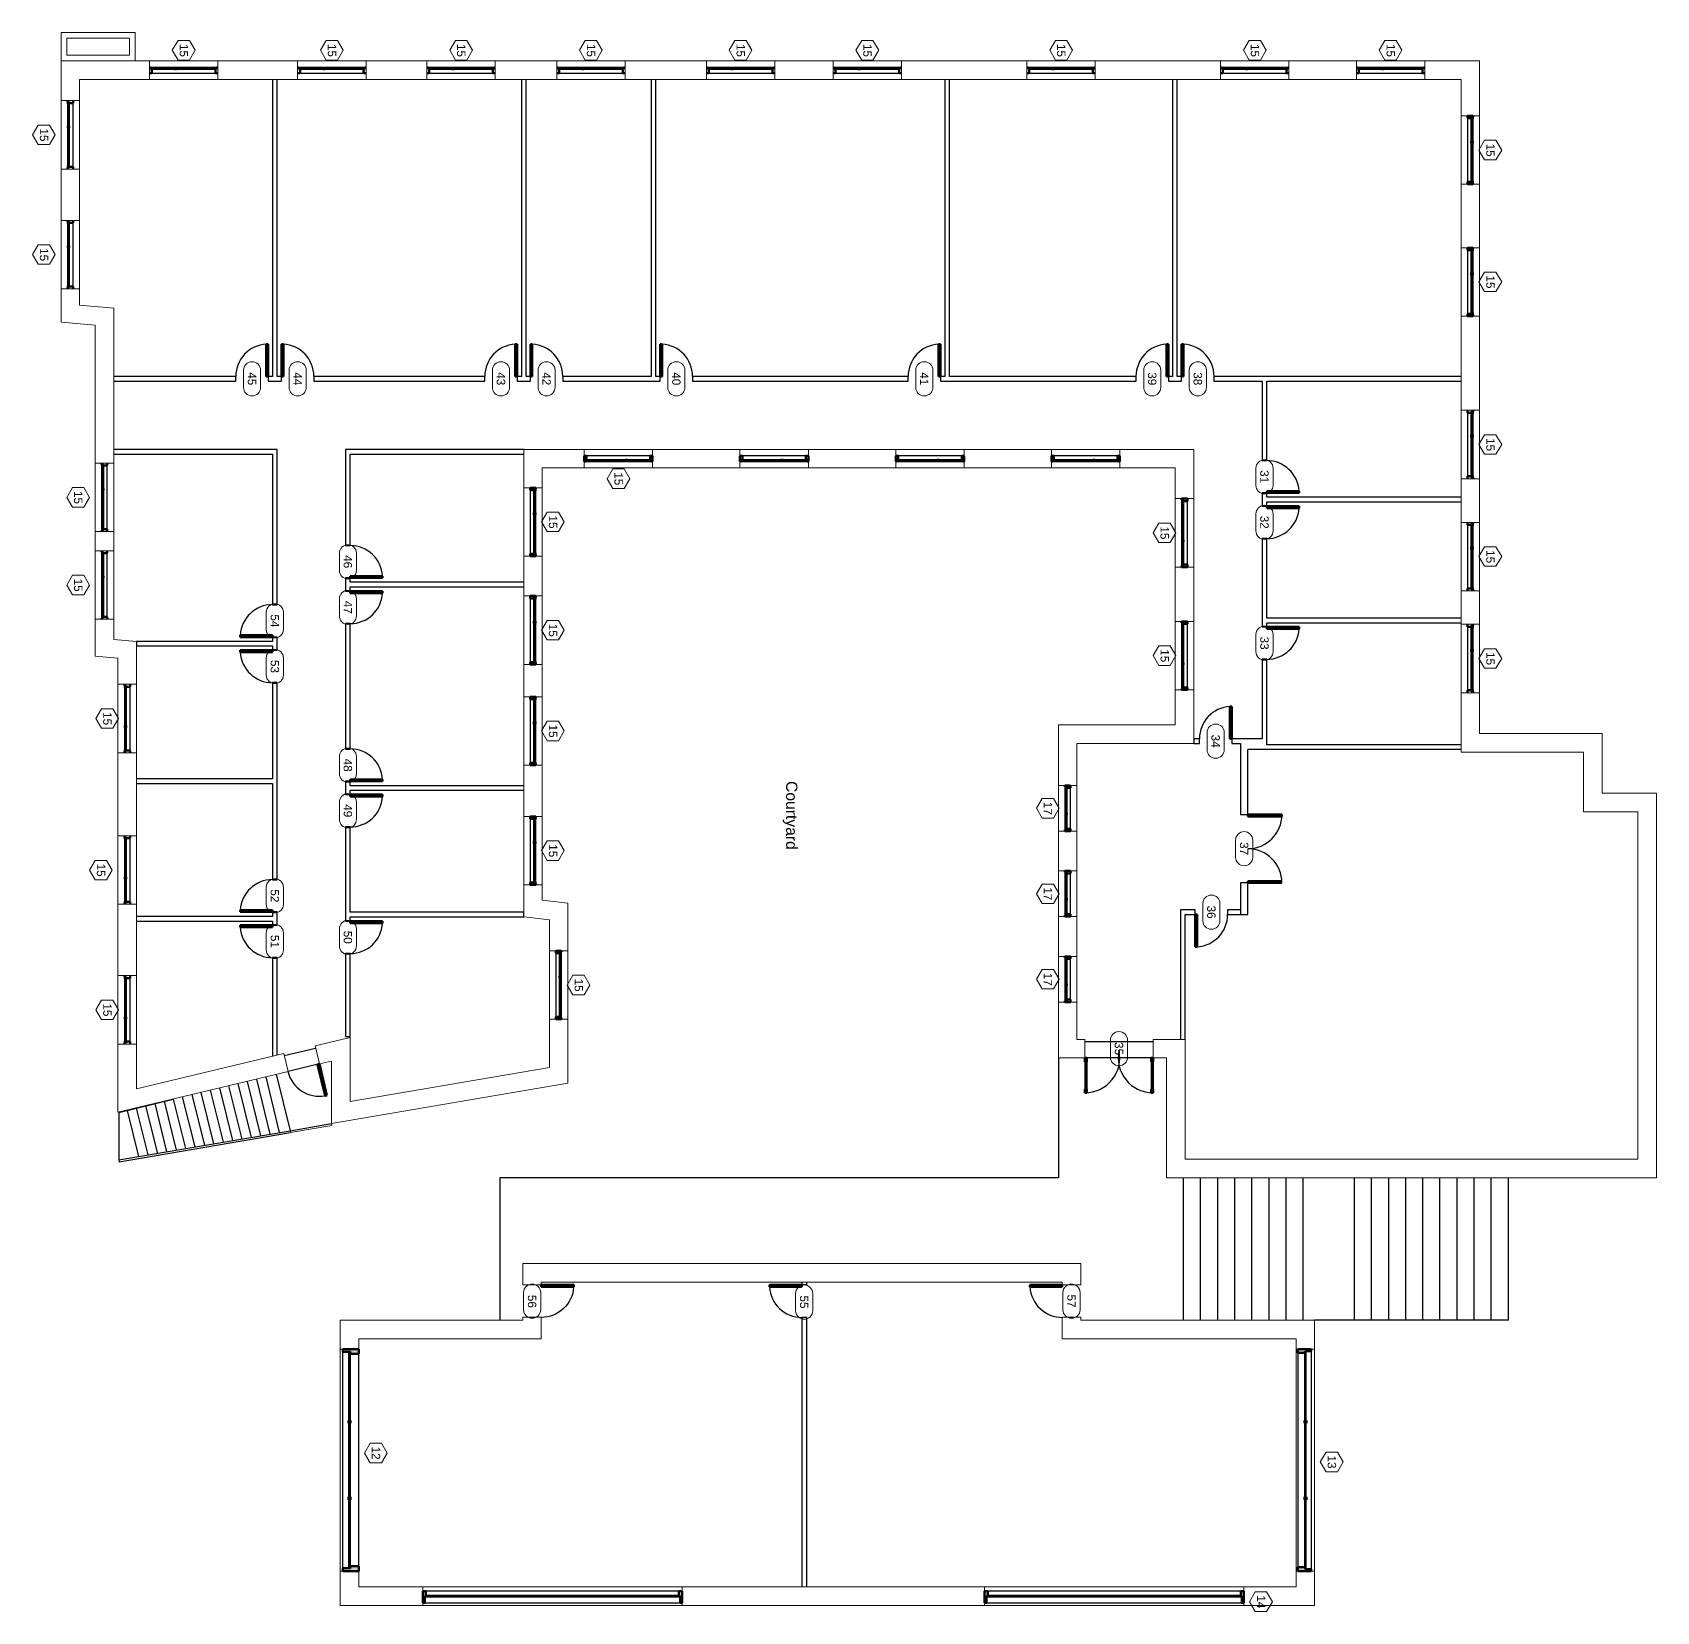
# Model space of a CAD drawing. Header units: inches. Extents: x -2970 to 4733, y -3513 to 2636.
# Drawn here: x -1569 to 141, y -3513 to -1851 of the extents above; entities that cross this region are included whole.
import ezdxf

# ---------------------------------------------------------------- set-up
doc = ezdxf.new("R2010")
doc.units = ezdxf.units.IN
doc.header["$MEASUREMENT"] = 0
for name, color, linetype, lineweight in [('A-AREA-IDEN', 2, 'Continuous', 9), ('A-DOOR', 31, 'Continuous', 30), ('A-DOOR-GLAZ', 31, 'Continuous', 50), ('A-DOOR-IDEN', 31, 'Continuous', 9), ('A-FLOR', 140, 'Continuous', 30), ('A-FLOR-HRAL', 11, 'Continuous', 9), ('A-GLAZ', 151, 'Continuous', 30), ('A-GLAZ-IDEN', 152, 'Continuous', 9), ('A-WALL', 113, 'Continuous', 13), ('I-WALL', 2, 'Continuous', 30), ('S-STRS', 31, 'Continuous', 30)]:
    doc.layers.add(name, color=color, linetype=linetype, lineweight=lineweight)
doc.styles.add('Arial_1', font='Arial.ttf', dxfattribs={"height": 8.851796})
doc.styles.add('Arial_2', font='Arial.ttf', dxfattribs={"height": 11.802395})

# ---------------------------------------------------------------- blocks, each defined once
blk = doc.blocks.new('Single-Flush - 34_ x 80_-100133-Level 2')
at = {"layer": 'A-DOOR', "color": 50, "lineweight": 50}
for p, q in [((15, 2.4), (15, 36.4)), ((17, 36.4), (15, 36.4)), ((17, 2.4), (17, 36.4)), ((17, 2.4), (15, 2.4))]:
    blk.add_line(p, q, dxfattribs=at)
at = {"layer": 'A-DOOR', "color": 10}
blk.add_arc((17, 2.4), 34.1, 93.3657, 180, dxfattribs=at)
blk = doc.blocks.new('Single-Flush - 34_ x 80_-100157-Level 2')
at = {"layer": 'A-DOOR', "color": 50, "lineweight": 50}
for p, q in [((15, -2.4), (15, -36.4)), ((17, -2.4), (15, -2.4)), ((17, -2.4), (17, -36.4)), ((17, -36.4), (15, -36.4))]:
    blk.add_line(p, q, dxfattribs=at)
at = {"layer": 'A-DOOR', "color": 10}
blk.add_arc((17, -2.4), 34.1, 180, 266.6343, dxfattribs=at)
blk = doc.blocks.new('Double-Glass 1 - 72_ x 78_-129571-Level 2')
at = {"layer": 'A-DOOR', "color": 50, "lineweight": 50}
for p, q in [((-36, -9.8), (-36, -13.8)), ((-36, -9.8), (-34, -9.8)), ((-36, -13.8), (-34, -13.8)), ((-34, -9.8), (-34, -13.8)), ((34, -9.8), (34, -13.8)), ((36, -9.8), (34, -9.8)), ((36, -13.8), (34, -13.8)), ((36, -9.8), (36, -13.8)), ((-36, -42.6), (-36, -46.6)), ((-36, -42.6), (-34, -42.6)), ((-36, -46.6), (-34, -46.6)), ((-34, -42.6), (-34, -46.6)), ((34, -42.6), (34, -46.6)), ((34, -42.6), (36, -42.6)), ((36, -46.6), (34, -46.6)), ((36, -42.6), (36, -46.6))]:
    blk.add_line(p, q, dxfattribs=at)
at = {"layer": 'A-DOOR', "color": 10}
for p, q in [((-36, -13.8), (-36, -42.6)), ((-34, -13.8), (-34, -42.6)), ((34, -13.8), (34, -42.6)), ((36, -13.8), (36, -42.6))]:
    blk.add_line(p, q, dxfattribs=at)
for centre, start, end in [((-36, -9.8), 269.9673, 12.0405), ((36, -9.8), 167.9539, 270.0058)]:
    blk.add_arc(centre, 36.8, start, end, dxfattribs=at)
at = {"layer": 'A-DOOR-GLAZ', "color": 50}
for p, q in [((-35, -42.6), (-35, -13.8)), ((35, -13.8), (35, -42.6))]:
    blk.add_line(p, q, dxfattribs=at)
blk = doc.blocks.new('Double-Flush - 72_ x 84_-107738-Level 2')
at = {"layer": 'A-DOOR', "color": 50, "lineweight": 50}
for p, q in [((-36, 39.8), (-34, 39.8)), ((-36, 3.8), (-36, 39.8)), ((-34, 3.8), (-34, 39.8)), ((34, 3.8), (34, 39.8)), ((36, 3.8), (36, 39.8)), ((-36, 3.8), (-34, 3.8)), ((36, 3.8), (34, 3.8))]:
    blk.add_line(p, q, dxfattribs=at)
at = {"layer": 'A-DOOR', "color": 10}
for centre, start, end in [((-36, 3.8), 0, 90), ((36, 3.8), 90, 180)]:
    blk.add_arc(centre, 36, start, end, dxfattribs=at)
blk = doc.blocks.new('Single-Flush - 34_ x 80_-108272-Level 2')
at = {"layer": 'A-DOOR', "color": 50, "lineweight": 50}
for p, q in [((15, 9.7), (15, 43.8)), ((17, 43.8), (15, 43.8)), ((17, 9.7), (17, 43.8)), ((17, 9.7), (15, 9.7))]:
    blk.add_line(p, q, dxfattribs=at)
at = {"layer": 'A-DOOR', "color": 10}
blk.add_arc((17, 9.7), 34.1, 93.3657, 180, dxfattribs=at)
blk = doc.blocks.new('Golden Proportion - Wood 6_w-135343-Level 2')
at = {"layer": 'A-GLAZ', "color": 50, "lineweight": 50}
for p, q in [((-34.8, 3), (-36, 3)), ((-34.8, 1), (-34.8, 3)), ((-32.8, 2.5), (-34.8, 2.5)), ((-34.8, 2.5), (-34.8, 1)), ((-34.8, 1), (-32.8, 1)), ((-33.5, 1), (-34.8, 1)), ((-33.5, -3), (-33.5, 1)), ((-32.8, 1), (-32.8, 2.5)), ((-9.5, 2), (-32.8, 2)), ((-32.8, 2), (-32.8, 1.5)), ((-32.8, 1.5), (-9.5, 1.5)), ((-7.5, 2.5), (-9.5, 2.5)), ((-9.5, 2.5), (-9.5, 1)), ((-9.5, 1.5), (-9.5, 2)), ((-9.5, 1), (-7.5, 1)), ((-7.5, 1), (-7.5, 2.5)), ((32.7, 2), (-7.5, 2)), ((-7.5, 2), (-7.5, 1.5)), ((-7.5, 1.5), (32.7, 1.5)), ((34.7, 2.5), (32.7, 2.5)), ((32.7, 2.5), (32.7, 1)), ((32.7, 1.5), (32.7, 2)), ((32.7, 1), (34.7, 1)), ((34.7, 1), (33.5, 1)), ((33.5, 1), (33.5, -3)), ((34.7, 3), (34.7, 1)), ((36, 3), (34.7, 3)), ((34.7, 1), (34.7, 2.5)), ((-36, -3), (-33.5, -3)), ((33.5, -3), (36, -3))]:
    blk.add_line(p, q, dxfattribs=at)
at = {"layer": 'A-GLAZ', "color": 10}
for p, q in [((34.7, 3), (-34.8, 3)), ((-32.8, 2.5), (-9.5, 2.5)), ((-9.5, 1), (-32.8, 1)), ((-7.5, 2.5), (32.7, 2.5)), ((32.7, 1), (-7.5, 1)), ((-33.5, -3), (33.5, -3))]:
    blk.add_line(p, q, dxfattribs=at)
blk = doc.blocks.new('Golden Proportion - Wood 6_w-135604-Level 2')
at = {"layer": 'A-GLAZ', "color": 50, "lineweight": 50}
for p, q in [((-36, 3), (-33.5, 3)), ((-33.5, 3), (-33.5, -1)), ((33.5, 3), (36, 3)), ((33.5, -1), (33.5, 3)), ((-34.8, -3), (-36, -3)), ((-34.8, -1), (-32.8, -1)), ((-34.8, -2.5), (-34.8, -1)), ((-33.5, -1), (-34.8, -1)), ((-34.8, -1), (-34.8, -3)), ((-32.8, -2.5), (-34.8, -2.5)), ((-32.8, -1), (-32.8, -2.5)), ((-32.8, -2), (-32.8, -1.5)), ((-32.8, -1.5), (-9.5, -1.5)), ((-9.5, -2), (-32.8, -2)), ((-9.5, -1), (-7.5, -1)), ((-9.5, -2.5), (-9.5, -1)), ((-9.5, -1.5), (-9.5, -2)), ((-7.5, -2.5), (-9.5, -2.5)), ((-7.5, -1), (-7.5, -2.5)), ((-7.5, -2), (-7.5, -1.5)), ((-7.5, -1.5), (32.7, -1.5)), ((32.7, -2), (-7.5, -2)), ((32.7, -1), (34.7, -1)), ((32.7, -2.5), (32.7, -1)), ((32.7, -1.5), (32.7, -2)), ((34.7, -2.5), (32.7, -2.5)), ((34.7, -1), (33.5, -1)), ((34.7, -1), (34.7, -2.5)), ((34.7, -3), (34.7, -1)), ((36, -3), (34.7, -3))]:
    blk.add_line(p, q, dxfattribs=at)
at = {"layer": 'A-GLAZ', "color": 10}
for p, q in [((33.5, 3), (-33.5, 3)), ((-34.8, -3), (34.7, -3)), ((-32.8, -1), (-9.5, -1)), ((-9.5, -2.5), (-32.8, -2.5)), ((-7.5, -1), (32.7, -1)), ((32.7, -2.5), (-7.5, -2.5))]:
    blk.add_line(p, q, dxfattribs=at)
blk = doc.blocks.new('Single-Flush - 34_ x 80_-122402-Level 2')
at = {"layer": 'A-DOOR', "color": 50, "lineweight": 50}
for p, q in [((15, -9.7), (15, -43.8)), ((17, -9.7), (15, -9.7)), ((17, -9.7), (17, -43.8)), ((17, -43.8), (15, -43.8))]:
    blk.add_line(p, q, dxfattribs=at)
at = {"layer": 'A-DOOR', "color": 10}
blk.add_arc((17, -9.7), 34.1, 180, 266.6343, dxfattribs=at)
blk = doc.blocks.new('Windows 1 - Windows 1-126976-Level 2')
at = {"layer": 'A-GLAZ'}
h = blk.add_hatch(color=10, dxfattribs=at)
h.paths.add_polyline_path([(575, -524.2), (575, -516.2), (577, -516.2), (577, -507.5), (572, -507.5), (572, -524.2)], flags=0)
h.paths.add_polyline_path([(802.7, -524.2), (805.7, -524.2), (805.7, -507.5), (800.7, -507.5), (800.7, -516.2), (802.7, -516.2)], flags=0)
for points in [[(802.7, -517.5), (802.7, -517), (575, -517), (575, -517.5)], [(650, -518.2), (650, -516.2), (647, -516.2), (647, -518.2)], [(730.7, -518.2), (730.7, -516.2), (727.7, -516.2), (727.7, -518.2)]]:
    blk.add_hatch(color=10, dxfattribs=at).paths.add_polyline_path(points, flags=0)
at = {"layer": 'A-GLAZ', "color": 50, "lineweight": 50}
for p, q in [((577, -507.5), (572, -507.5)), ((572, -507.5), (572, -524.2)), ((577, -516.2), (577, -507.5)), ((805.7, -507.5), (800.7, -507.5)), ((800.7, -507.5), (800.7, -516.2)), ((805.7, -524.2), (805.7, -507.5)), ((572, -524.2), (575, -524.2)), ((575, -524.2), (575, -516.2)), ((575, -516.2), (577, -516.2)), ((802.7, -517), (575, -517)), ((575, -517), (575, -517.5)), ((575, -517.5), (802.7, -517.5)), ((650, -516.2), (647, -516.2)), ((647, -516.2), (647, -518.2)), ((647, -518.2), (650, -518.2)), ((650, -518.2), (650, -516.2)), ((730.7, -516.2), (727.7, -516.2)), ((727.7, -516.2), (727.7, -518.2)), ((727.7, -518.2), (730.7, -518.2)), ((730.7, -518.2), (730.7, -516.2)), ((800.7, -516.2), (802.7, -516.2)), ((802.7, -516.2), (802.7, -524.2)), ((802.7, -517.5), (802.7, -517)), ((802.7, -524.2), (805.7, -524.2))]:
    blk.add_line(p, q, dxfattribs=at)
at = {"layer": 'A-GLAZ', "color": 10}
for p, q in [((800.7, -507.5), (577, -507.5)), ((802.7, -524.2), (575, -524.2)), ((647, -516.2), (577, -516.2)), ((727.7, -516.2), (650, -516.2)), ((800.7, -516.2), (730.7, -516.2))]:
    blk.add_line(p, q, dxfattribs=at)
blk = doc.blocks.new('Windows 2 - Windows 2-128920-Level 2')
at = {"layer": 'A-GLAZ'}
h = blk.add_hatch(color=10, dxfattribs=at)
h.paths.add_polyline_path([(572, 481.4), (576, 481.4), (576, 489.4), (574, 489.4), (574, 495.4), (572, 495.4), (572, 487.8)], flags=0)
h.paths.add_polyline_path([(801.7, 481.4), (805.7, 481.4), (805.7, 495.4), (803.7, 495.4), (803.7, 489.4), (801.7, 489.4), (801.7, 487.8)], flags=0)
h.paths.add_polyline_path([(647, 488.4), (650, 488.4), (650, 490.4), (647, 490.4)], flags=0)
h.paths.add_polyline_path([(727.7, 488.4), (730.7, 488.4), (730.7, 490.4), (727.7, 490.4)], flags=0)
blk.add_hatch(color=10, dxfattribs=at).paths.add_polyline_path([(803.7, 489.1), (803.7, 489.6), (574, 489.6), (574, 489.1)], flags=0)
at = {"layer": 'A-GLAZ', "color": 50, "lineweight": 50}
for p, q in [((574, 495.4), (572, 495.4)), ((572, 495.4), (572, 481.4)), ((572, 481.4), (576, 481.4)), ((574, 489.4), (574, 495.4)), ((803.7, 489.6), (574, 489.6)), ((574, 489.6), (574, 489.1)), ((576, 489.4), (574, 489.4)), ((574, 489.1), (803.7, 489.1)), ((576, 481.4), (576, 489.4)), ((650, 490.4), (647, 490.4)), ((647, 490.4), (647, 488.4)), ((647, 488.4), (650, 488.4)), ((650, 488.4), (650, 490.4)), ((730.7, 490.4), (727.7, 490.4)), ((727.7, 490.4), (727.7, 488.4)), ((727.7, 488.4), (730.7, 488.4)), ((730.7, 488.4), (730.7, 490.4)), ((803.7, 489.4), (801.7, 489.4)), ((801.7, 489.4), (801.7, 481.4)), ((801.7, 481.4), (805.7, 481.4)), ((803.7, 495.4), (803.7, 489.4)), ((805.7, 495.4), (803.7, 495.4)), ((803.7, 489.1), (803.7, 489.6)), ((805.7, 481.4), (805.7, 495.4))]:
    blk.add_line(p, q, dxfattribs=at)
at = {"layer": 'A-GLAZ', "color": 10}
for p, q in [((574, 495.4), (803.7, 495.4)), ((576, 481.4), (801.7, 481.4))]:
    blk.add_line(p, q, dxfattribs=at)
blk = doc.blocks.new('Golden Proportion - Wood 6_w-136416-Level 2')
at = {"layer": 'A-GLAZ', "color": 50, "lineweight": 50}
for p, q in [((-34.8, 3), (-36, 3)), ((-36, 3), (-36, -3)), ((-34.8, 1), (-34.8, 3)), ((-32.8, 2.5), (-34.8, 2.5)), ((-34.8, 2.5), (-34.8, 1)), ((-34.8, 1), (-32.8, 1)), ((-33.5, 1), (-34.8, 1)), ((-33.5, -3), (-33.5, 1)), ((-32.8, 1), (-32.8, 2.5)), ((-9.5, 2), (-32.8, 2)), ((-32.8, 2), (-32.8, 1.5)), ((-32.8, 1.5), (-9.5, 1.5)), ((-7.5, 2.5), (-9.5, 2.5)), ((-9.5, 2.5), (-9.5, 1)), ((-9.5, 1.5), (-9.5, 2)), ((-9.5, 1), (-7.5, 1)), ((-7.5, 1), (-7.5, 2.5)), ((32.7, 2), (-7.5, 2)), ((-7.5, 2), (-7.5, 1.5)), ((-7.5, 1.5), (32.7, 1.5)), ((34.7, 2.5), (32.7, 2.5)), ((32.7, 2.5), (32.7, 1)), ((32.7, 1.5), (32.7, 2)), ((32.7, 1), (34.7, 1)), ((34.7, 1), (33.5, 1)), ((33.5, 1), (33.5, -3)), ((34.7, 3), (34.7, 1)), ((36, 3), (34.7, 3)), ((34.7, 1), (34.7, 2.5)), ((36, -3), (36, 3)), ((-36, -3), (-33.5, -3)), ((33.5, -3), (36, -3))]:
    blk.add_line(p, q, dxfattribs=at)
at = {"layer": 'A-GLAZ', "color": 10}
for p, q in [((34.7, 3), (-34.8, 3)), ((-32.8, 2.5), (-9.5, 2.5)), ((-9.5, 1), (-32.8, 1)), ((-7.5, 2.5), (32.7, 2.5)), ((32.7, 1), (-7.5, 1)), ((-33.5, -3), (33.5, -3))]:
    blk.add_line(p, q, dxfattribs=at)
blk = doc.blocks.new('Golden Proportion - Wood 4_w-136637-Level 2')
at = {"layer": 'A-GLAZ', "color": 50, "lineweight": 50}
for p, q in [((-22.8, 3), (-24, 3)), ((-24, 3), (-24, -3)), ((-22.8, 1), (-22.8, 3)), ((-20.8, 2.5), (-22.8, 2.5)), ((-22.8, 2.5), (-22.8, 1)), ((-22.8, 1), (-20.8, 1)), ((-21.5, 1), (-22.8, 1)), ((-21.5, -3), (-21.5, 1)), ((-20.8, 1), (-20.8, 2.5)), ((-6.7, 2), (-20.8, 2)), ((-20.8, 2), (-20.8, 1.5)), ((-20.8, 1.5), (-6.7, 1.5)), ((-4.7, 2.5), (-6.7, 2.5)), ((-6.7, 2.5), (-6.7, 1)), ((-6.7, 1.5), (-6.7, 2)), ((-6.7, 1), (-4.7, 1)), ((-4.7, 1), (-4.7, 2.5)), ((20.7, 2), (-4.7, 2)), ((-4.7, 2), (-4.7, 1.5)), ((-4.7, 1.5), (20.7, 1.5)), ((22.7, 2.5), (20.7, 2.5)), ((20.7, 2.5), (20.7, 1)), ((20.7, 1.5), (20.7, 2)), ((20.7, 1), (22.7, 1)), ((22.7, 1), (21.5, 1)), ((21.5, 1), (21.5, -3)), ((22.7, 3), (22.7, 1)), ((24, 3), (22.7, 3)), ((22.7, 1), (22.7, 2.5)), ((24, -3), (24, 3)), ((-24, -3), (-21.5, -3)), ((21.5, -3), (24, -3))]:
    blk.add_line(p, q, dxfattribs=at)
at = {"layer": 'A-GLAZ', "color": 10}
for p, q in [((22.7, 3), (-22.8, 3)), ((-20.8, 2.5), (-6.7, 2.5)), ((-6.7, 1), (-20.8, 1)), ((-4.7, 2.5), (20.7, 2.5)), ((20.7, 1), (-4.7, 1)), ((-21.5, -3), (21.5, -3))]:
    blk.add_line(p, q, dxfattribs=at)
blk = doc.blocks.new('Golden Proportion - Wood 6_w-V1-Level 2')
at = {"layer": 'A-GLAZ', "color": 50, "lineweight": 50}
for p, q in [((-34.8, 3), (-36, 3)), ((-36, 3), (-36, -3)), ((-34.8, 1), (-34.8, 3)), ((-32.8, 2.5), (-34.8, 2.5)), ((-34.8, 2.5), (-34.8, 1)), ((-34.8, 1), (-32.8, 1)), ((-33.5, 1), (-34.8, 1)), ((-33.5, -3), (-33.5, 1)), ((-32.8, 1), (-32.8, 2.5)), ((-9.5, 2), (-32.8, 2)), ((-32.8, 2), (-32.8, 1.5)), ((-32.8, 1.5), (-9.5, 1.5)), ((-7.5, 2.5), (-9.5, 2.5)), ((-9.5, 2.5), (-9.5, 1)), ((-9.5, 1.5), (-9.5, 2)), ((-9.5, 1), (-7.5, 1)), ((-7.5, 1), (-7.5, 2.5)), ((32.7, 2), (-7.5, 2)), ((-7.5, 2), (-7.5, 1.5)), ((-7.5, 1.5), (32.7, 1.5)), ((34.7, 2.5), (32.7, 2.5)), ((32.7, 2.5), (32.7, 1)), ((32.7, 1.5), (32.7, 2)), ((32.7, 1), (34.7, 1)), ((34.7, 1), (33.5, 1)), ((33.5, 1), (33.5, -3)), ((34.7, 3), (34.7, 1)), ((36, 3), (34.7, 3)), ((34.7, 1), (34.7, 2.5)), ((36, -3), (36, 3)), ((-36, -3), (-33.5, -3)), ((33.5, -3), (36, -3))]:
    blk.add_line(p, q, dxfattribs=at)
at = {"layer": 'A-GLAZ', "color": 10}
for p, q in [((34.7, 3), (-34.8, 3)), ((-32.8, 2.5), (-9.5, 2.5)), ((-9.5, 1), (-32.8, 1)), ((-7.5, 2.5), (32.7, 2.5)), ((32.7, 1), (-7.5, 1)), ((-33.5, -3), (33.5, -3))]:
    blk.add_line(p, q, dxfattribs=at)
blk = doc.blocks.new('Door Tag - Door Tag-41184-Level 2')
at = {"layer": 'A-DOOR-IDEN'}
for p, q in [((-0.09375, 0.09375), (0.09375, 0.09375)), ((-0.09375, -0.09375), (0.09375, -0.09375))]:
    blk.add_line(p, q, dxfattribs=at)
for centre, start, end in [((-0.09375, 0), 90, 270), ((0.09375, 0), 270, 90)]:
    blk.add_arc(centre, 0.09375, start, end, dxfattribs=at)
blk = doc.blocks.new('Window Tag - Window Tag-41068-Level 2')
at = {"layer": 'A-GLAZ-IDEN'}
for p, q in [((0, 0.125), (-0.107, 0.062)), ((-0.107, 0.062), (-0.107, -0.062)), ((0, 0.125), (0.107, 0.062)), ((0.107, 0.062), (0.107, -0.062)), ((-0.107, -0.062), (0, -0.125)), ((0, -0.125), (0.107, -0.062))]:
    blk.add_line(p, q, dxfattribs=at)
blk = doc.blocks.new('Floor 2')
at = {"layer": 'A-GLAZ'}
h = blk.add_hatch(color=10, dxfattribs=at)
h.paths.add_polyline_path([(-1158.1, 96), (-1156.1, 96), (-1156.1, 103), (-1154.8, 103), (-1154.8, 108), (-1158.1, 108)], flags=0)
h.paths.add_polyline_path([(-888.4, 103), (-887.1, 103), (-887.1, 96), (-885.1, 96), (-885.1, 108), (-888.4, 108)], flags=0)
for points in [[(-1156.1, 102.7), (-887.1, 102.7), (-887.1, 103.2), (-1156.1, 103.2)], [(-564.5, 102.7), (-295.5, 102.7), (-295.5, 103.2), (-564.5, 103.2)]]:
    blk.add_hatch(color=10, dxfattribs=at).paths.add_polyline_path(points, flags=0)
h = blk.add_hatch(color=10, dxfattribs=at)
h.paths.add_polyline_path([(-566.5, 96), (-564.5, 96), (-564.5, 103), (-563.2, 103), (-563.2, 108), (-566.5, 108)], flags=0)
h.paths.add_polyline_path([(-296.8, 108), (-296.8, 103), (-295.5, 103), (-295.5, 96), (-293.5, 96), (-293.5, 108)], flags=0)
at = {"layer": 'A-FLOR'}
for p, q in [((-461, 686.8), (-389, 686.8)), ((-1304.1, 672.1), (-1271, 680)), ((-488.8, 669.6), (-488.8, 543.3)), ((-389, 669.6), (-461, 669.6)), ((-1312.5, 652.3), (-1297.8, 592.9)), ((-1267, 663.2), (-1300, 655.3)), ((-1297.8, 592.9), (-1254.1, 600.5)), ((-488.8, 543.3), (-1077.1, 543.3)), ((-1077.1, 543.3), (-1077.1, 393.3)), ((-357, 393.3), (-357, 543.3))]:
    blk.add_line(p, q, dxfattribs=at)
at = {"layer": 'A-FLOR-HRAL'}
for p, q in [((-1254.1, 600.5), (-1253.8, 598.5)), ((-1478.2, 562.2), (-1297.8, 592.9)), ((-1477.8, 560.2), (-1297.4, 590.9)), ((-1297.4, 590.9), (-1253.8, 598.5)), ((-1478.2, 562.2), (-1477.8, 560.2))]:
    blk.add_line(p, q, dxfattribs=at)
at = {"layer": 'A-GLAZ', "color": 50, "lineweight": 50}
for p, q in [((-1158.1, 108), (-1158.1, 96)), ((-1154.8, 108), (-1158.1, 108)), ((-887.1, 103.2), (-1156.1, 103.2)), ((-1156.1, 103.2), (-1156.1, 102.7)), ((-1156.1, 96), (-1156.1, 103)), ((-1156.1, 103), (-1154.8, 103)), ((-1156.1, 102.7), (-887.1, 102.7)), ((-1154.8, 103), (-1154.8, 108)), ((-885.1, 108), (-888.4, 108)), ((-888.4, 108), (-888.4, 103)), ((-888.4, 103), (-887.1, 103)), ((-887.1, 102.7), (-887.1, 103.2)), ((-887.1, 103), (-887.1, 96)), ((-885.1, 96), (-885.1, 108)), ((-566.5, 108), (-566.5, 96)), ((-563.2, 108), (-566.5, 108)), ((-295.5, 103.2), (-564.5, 103.2)), ((-564.5, 103.2), (-564.5, 102.7)), ((-564.5, 96), (-564.5, 103)), ((-564.5, 103), (-563.2, 103)), ((-564.5, 102.7), (-295.5, 102.7)), ((-563.2, 103), (-563.2, 108)), ((-293.5, 108), (-296.8, 108)), ((-296.8, 108), (-296.8, 103)), ((-296.8, 103), (-295.5, 103)), ((-295.5, 102.7), (-295.5, 103.2)), ((-295.5, 103), (-295.5, 96)), ((-293.5, 96), (-293.5, 108)), ((-1158.1, 96), (-1156.1, 96)), ((-887.1, 96), (-885.1, 96)), ((-566.5, 96), (-564.5, 96)), ((-295.5, 96), (-293.5, 96))]:
    blk.add_line(p, q, dxfattribs=at)
at = {"layer": 'A-GLAZ', "color": 10}
for p, q in [((-888.4, 108), (-1154.8, 108)), ((-296.8, 108), (-563.2, 108)), ((-1156.1, 96), (-887.1, 96)), ((-564.5, 96), (-295.5, 96))]:
    blk.add_line(p, q, dxfattribs=at)
at = {"layer": 'A-WALL'}
for p, q in [((-1539.1, 1749.2), (-1539.1, 1444.3)), ((-1461.1, 1749.2), (-1539.1, 1749.2)), ((-1461.1, 1719.2), (-1461.1, 1749.2)), ((-1533.1, 1725.2), (-1533.1, 1743.2)), ((-1533.1, 1743.2), (-1467.1, 1743.2)), ((-1467.1, 1743.2), (-1467.1, 1725.2)), ((-45.2, 1719.2), (-1539.1, 1719.2)), ((-1467.1, 1725.2), (-1533.1, 1725.2)), ((-1445.9, 1699.7), (-1445.9, 1719.2)), ((-1373.9, 1719.2), (-1373.9, 1699.7)), ((-1289.9, 1699.7), (-1289.9, 1719.2)), ((-1217.9, 1719.2), (-1217.9, 1699.7)), ((-1153.8, 1699.7), (-1153.8, 1719.2)), ((-1081.8, 1719.2), (-1081.8, 1699.7)), ((-1017.1, 1699.7), (-1017.1, 1719.2)), ((-945.1, 1719.2), (-945.1, 1699.7)), ((-859.5, 1699.7), (-859.5, 1719.2)), ((-787.5, 1719.2), (-787.5, 1699.7)), ((-726, 1699.7), (-726, 1719.2)), ((-654, 1719.2), (-654, 1699.7)), ((-522, 1699.7), (-522, 1719.2)), ((-450, 1719.2), (-450, 1699.7)), ((-318, 1699.7), (-318, 1719.2)), ((-246, 1719.2), (-246, 1699.7)), ((-175, 1699.7), (-175, 1719.2)), ((-103, 1719.2), (-103, 1699.7)), ((-45.2, 1011.1), (-45.2, 1719.2)), ((-1519.6, 1462.2), (-1519.6, 1699.7)), ((-1519.6, 1699.7), (-64.7, 1699.7)), ((-64.7, 1699.7), (-64.7, 991.6)), ((-1539.1, 1677.4), (-1519.6, 1677.4)), ((-64.7, 1661.4), (-45.2, 1661.4)), ((-1519.6, 1605.4), (-1539.1, 1605.4)), ((-45.2, 1589.4), (-64.7, 1589.4)), ((-1539.1, 1551.4), (-1519.6, 1551.4)), ((-64.7, 1522.6), (-45.2, 1522.6)), ((-1519.6, 1479.4), (-1539.1, 1479.4)), ((-1483.6, 1459), (-1519.6, 1462.2)), ((-1483.6, 1110.2), (-1483.6, 1459)), ((-1539.1, 1444.3), (-1503.1, 1441.1)), ((-1503.1, 1441.1), (-1503.1, 1092.4)), ((-45.2, 1450.6), (-64.7, 1450.6)), ((-64.7, 1351.4), (-45.2, 1351.4)), ((-1051.8, 1310.2), (-1051.8, 818.1)), ((-346.3, 1310.2), (-1051.8, 1310.2)), ((-988.1, 1290.7), (-988.1, 1310.2)), ((-916.1, 1310.2), (-916.1, 1290.7)), ((-824.1, 1290.7), (-824.1, 1310.2)), ((-752.1, 1310.2), (-752.1, 1290.7)), ((-660.1, 1290.7), (-660.1, 1310.2)), ((-588.1, 1310.2), (-588.1, 1290.7)), ((-496.1, 1290.7), (-496.1, 1310.2)), ((-424.1, 1310.2), (-424.1, 1290.7)), ((-346.3, 1005.5), (-346.3, 1310.2)), ((-1503.1, 1295.7), (-1483.6, 1295.7)), ((-1032.3, 835.5), (-1032.3, 1290.7)), ((-1032.3, 1290.7), (-365.8, 1290.7)), ((-365.8, 1290.7), (-365.8, 1020.2)), ((-1051.8, 1269.9), (-1032.3, 1269.9)), ((-45.2, 1279.4), (-64.7, 1279.4)), ((-365.8, 1258.4), (-346.3, 1258.4)), ((-64.7, 1233.4), (-45.2, 1233.4)), ((-1483.6, 1223.7), (-1503.1, 1223.7)), ((-1503.1, 1203.4), (-1483.6, 1203.4)), ((-1032.3, 1197.9), (-1051.8, 1197.9)), ((-346.3, 1186.4), (-365.8, 1186.4)), ((-1051.8, 1155.9), (-1032.3, 1155.9)), ((-45.2, 1161.4), (-64.7, 1161.4)), ((-1483.6, 1131.4), (-1503.1, 1131.4)), ((-365.8, 1129.1), (-346.3, 1129.1)), ((-64.7, 1126.1), (-45.2, 1126.1)), ((-1459.6, 1108.1), (-1483.6, 1110.2)), ((-1459.6, 637), (-1459.6, 1108.1)), ((-1503.1, 1092.4), (-1479.1, 1090.3)), ((-1479.1, 1090.3), (-1479.1, 612.3)), ((-1032.3, 1083.9), (-1051.8, 1083.9)), ((-1479.1, 1062.9), (-1459.6, 1062.9)), ((-1051.8, 1049.8), (-1032.3, 1049.8)), ((-346.3, 1057.1), (-365.8, 1057.1)), ((-45.2, 1054.1), (-64.7, 1054.1)), ((-365.8, 1020.2), (-488.8, 1020.2)), ((-488.8, 1020.2), (-488.8, 669.6)), ((83.8, 1011.1), (-45.2, 1011.1)), ((83.8, 1011.1), (83.8, 948.3)), ((-469.3, 1000.7), (-346.3, 1000.7)), ((-469.3, 689.1), (-469.3, 1000.7)), ((-1459.6, 990.9), (-1479.1, 990.9)), ((-1032.3, 977.8), (-1051.8, 977.8)), ((-64.7, 991.6), (64.3, 991.6)), ((64.3, 991.6), (64.3, 928.8)), ((-488.8, 956.4), (-469.3, 956.4)), ((141, 948.3), (83.8, 948.3)), ((141, 543.3), (141, 948.3)), ((-1051.8, 923.8), (-1032.3, 923.8)), ((64.3, 928.8), (121.5, 928.8)), ((121.5, 928.8), (121.5, 562.8)), ((-469.3, 908.4), (-488.8, 908.4)), ((-1479.1, 903.3), (-1459.6, 903.3)), ((-488.8, 866.4), (-469.3, 866.4)), ((-1032.3, 851.8), (-1051.8, 851.8)), ((-1459.6, 831.3), (-1479.1, 831.3)), ((-1005.3, 832.5), (-1032.3, 835.5)), ((-1005.3, 643), (-1005.3, 832.5)), ((-1051.8, 818.1), (-1024.8, 815.1)), ((-1024.8, 815.1), (-1024.8, 659.5)), ((-469.3, 818.4), (-488.8, 818.4)), ((-1024.8, 782.3), (-1005.3, 782.3)), ((-488.8, 776.4), (-469.3, 776.4)), ((-1479.1, 756.2), (-1459.6, 756.2)), ((-469.3, 728.4), (-488.8, 728.4)), ((-1005.3, 710.3), (-1024.8, 710.3)), ((-1459.6, 684.2), (-1479.1, 684.2)), ((-1234.6, 691), (-1271.5, 682.2)), ((-1234.6, 623.6), (-1234.6, 691)), ((-461, 689.1), (-469.3, 689.1)), ((-461, 669.6), (-461, 689.1)), ((-389, 689.1), (-389, 669.6)), ((-355.3, 689.1), (-389, 689.1)), ((-355.3, 689.1), (-355.3, 562.8)), ((-1304.6, 674.3), (-1459.6, 637)), ((-1300, 655.3), (-1304.6, 674.3)), ((-1271.5, 682.2), (-1267, 663.2)), ((-488.8, 669.6), (-461, 669.6)), ((-389, 669.6), (-374.8, 669.6)), ((-374.8, 669.6), (-374.8, 543.3)), ((-1479.1, 612.3), (-1300, 655.3)), ((-1267, 663.2), (-1254.1, 666.3)), ((-1254.1, 666.3), (-1254.1, 600.5)), ((-1024.8, 659.5), (-1234.6, 623.6)), ((-1254.1, 600.5), (-1005.3, 643)), ((121.5, 562.8), (-355.3, 562.8)), ((-374.8, 543.3), (141, 543.3)), ((-465.3, 453), (-1052.8, 453)), ((-1052.8, 453), (-1052.8, 430.5)), ((-465.3, 430.5), (-465.3, 453)), ((-1033.3, 430.5), (-1052.8, 430.5)), ((-1033.3, 433.5), (-484.8, 433.5)), ((-1033.3, 433.5), (-1033.3, 430.5)), ((-484.8, 433.5), (-484.8, 430.5)), ((-484.8, 430.5), (-465.3, 430.5)), ((-1052.8, 393.3), (-1052.8, 396.5)), ((-1052.8, 396.5), (-1033.3, 396.5)), ((-1033.3, 373.8), (-1033.3, 396.5)), ((-465.3, 396.5), (-484.8, 396.5)), ((-484.8, 396.5), (-484.8, 373.8)), ((-465.3, 393.3), (-465.3, 396.5)), ((-1052.8, 393.3), (-1245.1, 393.3)), ((-1245.1, 393.3), (-1245.1, 93.2)), ((-219, 393.3), (-465.3, 393.3)), ((-219, 93.2), (-219, 393.3)), ((-1245.1, 363), (-1225.6, 363)), ((-1225.6, 373.8), (-1033.3, 373.8)), ((-1225.6, 363), (-1225.6, 373.8)), ((-484.8, 373.8), (-238.5, 373.8)), ((-238.5, 373.8), (-238.5, 112.7)), ((-238.5, 363), (-219, 363)), ((-1225.6, 129.2), (-1245.1, 129.2)), ((-1225.6, 112.7), (-1225.6, 129.2)), ((-219, 129.2), (-238.5, 129.2)), ((-238.5, 112.7), (-1225.6, 112.7)), ((-1158.1, 93.2), (-1158.1, 112.7)), ((-885.1, 112.7), (-885.1, 93.2)), ((-566.5, 93.2), (-566.5, 112.7)), ((-293.5, 112.7), (-293.5, 93.2)), ((-1245.1, 93.2), (-1158.1, 93.2)), ((-885.1, 93.2), (-1158.1, 93.2)), ((-885.1, 93.2), (-566.5, 93.2)), ((-293.5, 93.2), (-566.5, 93.2)), ((-293.5, 93.2), (-219, 93.2))]:
    blk.add_line(p, q, dxfattribs=at)
at = {"layer": 'I-WALL'}
for p, q in [((-1316.4, 1699.7), (-1316.4, 1387)), ((-1311.5, 1387), (-1311.5, 1699.7)), ((-1054.3, 1699.7), (-1054.3, 1387)), ((-1049.4, 1387), (-1049.4, 1699.7)), ((-917.5, 1699.7), (-917.5, 1387)), ((-912.6, 1387), (-912.6, 1699.7)), ((-608.5, 1699.7), (-608.5, 1387)), ((-603.6, 1387), (-603.6, 1699.7)), ((-368.5, 1699.7), (-368.5, 1387)), ((-363.6, 1387), (-363.6, 1699.7)), ((-1354.9, 1387), (-1483.6, 1387)), ((-1354.9, 1382.2), (-1354.9, 1387)), ((-1316.4, 1387), (-1320.9, 1387)), ((-1320.9, 1387), (-1320.9, 1382.2)), ((-1306.9, 1387), (-1311.5, 1387)), ((-1306.9, 1382.2), (-1306.9, 1387)), ((-1092.9, 1387), (-1272.9, 1387)), ((-1272.9, 1387), (-1272.9, 1382.2)), ((-1092.8, 1382.2), (-1092.8, 1387)), ((-1054.3, 1387), (-1058.8, 1387)), ((-1058.8, 1387), (-1058.8, 1382.2)), ((-1044.8, 1387), (-1049.4, 1387)), ((-1044.8, 1382.2), (-1044.8, 1387)), ((-917.5, 1387), (-1010.8, 1387)), ((-1010.8, 1387), (-1010.8, 1382.2)), ((-908.1, 1387), (-912.6, 1387)), ((-908.1, 1382.2), (-908.1, 1387)), ((-647, 1387), (-874.1, 1387)), ((-874.1, 1387), (-874.1, 1382.2)), ((-647, 1382.2), (-647, 1387)), ((-608.5, 1387), (-613, 1387)), ((-613, 1387), (-613, 1382.2)), ((-407, 1387), (-603.6, 1387)), ((-407, 1382.2), (-407, 1387)), ((-368.5, 1387), (-373, 1387)), ((-373, 1387), (-373, 1382.2)), ((-359, 1387), (-363.6, 1387)), ((-359, 1382.2), (-359, 1387)), ((-64.7, 1387), (-325, 1387)), ((-325, 1387), (-325, 1382.2)), ((-1483.6, 1382.2), (-1354.9, 1382.2)), ((-1320.9, 1382.2), (-1306.9, 1382.2)), ((-1272.9, 1382.2), (-1092.8, 1382.2)), ((-1058.8, 1382.2), (-1044.8, 1382.2)), ((-1010.8, 1382.2), (-908.1, 1382.2)), ((-874.1, 1382.2), (-647, 1382.2)), ((-613, 1382.2), (-407, 1382.2)), ((-373, 1382.2), (-359, 1382.2)), ((-325, 1382.2), (-274.3, 1382.2)), ((-274.3, 1382.2), (-274.3, 1298.4)), ((-269.4, 1382.2), (-64.7, 1382.2)), ((-269.4, 1298.4), (-269.4, 1382.2)), ((-1311.5, 1310.2), (-1483.6, 1310.2)), ((-1483.6, 1305.3), (-1316.4, 1305.3)), ((-1316.4, 1305.3), (-1316.4, 1146.7)), ((-1311.5, 1146.7), (-1311.5, 1310.2)), ((-1051.8, 1310.2), (-1239.5, 1310.2)), ((-1239.5, 1310.2), (-1239.5, 1208.9)), ((-1234.6, 1305.3), (-1051.8, 1305.3)), ((-1234.6, 1208.9), (-1234.6, 1305.3)), ((-274.3, 1298.4), (-269.4, 1298.4)), ((-269.4, 1264.4), (-274.3, 1264.4)), ((-274.3, 1264.4), (-274.3, 1250.4)), ((-274.3, 1250.4), (-269.4, 1250.4)), ((-269.4, 1259.9), (-269.4, 1264.4)), ((-64.7, 1259.9), (-269.4, 1259.9)), ((-269.4, 1250.4), (-269.4, 1255)), ((-269.4, 1255), (-64.7, 1255)), ((-269.4, 1216.4), (-274.3, 1216.4)), ((-274.3, 1216.4), (-274.3, 1123.3)), ((-269.4, 1132.7), (-269.4, 1216.4)), ((-1239.5, 1208.9), (-1234.6, 1208.9)), ((-1239.5, 1174.9), (-1239.5, 1160.9)), ((-1234.6, 1174.9), (-1239.5, 1174.9)), ((-1234.6, 1170.4), (-1234.6, 1174.9)), ((-1051.8, 1170.4), (-1234.6, 1170.4)), ((-1234.6, 1160.9), (-1234.6, 1165.5)), ((-1234.6, 1165.5), (-1051.8, 1165.5)), ((-1316.4, 1146.7), (-1311.5, 1146.7)), ((-1239.5, 1160.9), (-1234.6, 1160.9)), ((-64.7, 1132.7), (-269.4, 1132.7)), ((-1316.4, 1112.7), (-1316.4, 1108.1)), ((-1311.5, 1112.7), (-1316.4, 1112.7)), ((-1311.5, 1098.7), (-1311.5, 1112.7)), ((-1239.5, 1126.9), (-1239.5, 994.8)), ((-1234.6, 1126.9), (-1239.5, 1126.9)), ((-1234.6, 994.8), (-1234.6, 1126.9)), ((-274.3, 1123.3), (-269.4, 1123.3)), ((-269.4, 1123.3), (-269.4, 1127.8)), ((-269.4, 1127.8), (-64.7, 1127.8)), ((-1316.4, 1108.1), (-1459.6, 1108.1)), ((-1459.6, 1108.1), (-1459.6, 1103.3)), ((-1459.6, 1103.3), (-1316.4, 1103.3)), ((-1316.4, 1103.3), (-1316.4, 1098.7)), ((-1316.4, 1098.7), (-1311.5, 1098.7)), ((-269.4, 1089.3), (-274.3, 1089.3)), ((-274.3, 1089.3), (-274.3, 1005.5)), ((-269.4, 999.2), (-269.4, 1089.3)), ((-1316.4, 1064.7), (-1316.4, 963.4)), ((-1311.5, 1064.7), (-1316.4, 1064.7)), ((-1311.5, 857.2), (-1311.5, 1064.7)), ((-1239.5, 994.8), (-1234.6, 994.8)), ((-340.2, 1005.5), (-346.3, 1005.5)), ((-346.3, 1005.5), (-346.3, 1000.7)), ((-346.3, 1000.7), (-340.2, 1000.7)), ((-340.2, 1000.7), (-340.2, 1005.5)), ((-274.3, 1005.5), (-306.2, 1005.5)), ((-306.2, 1005.5), (-306.2, 1000.7)), ((-306.2, 1000.7), (-297, 1000.7)), ((-297, 1000.7), (-297, 925.8)), ((-64.7, 994.3), (-289.4, 994.3)), ((-289.4, 925.8), (-289.4, 994.3)), ((-64.7, 999.2), (-269.4, 999.2)), ((-1316.4, 963.4), (-1459.6, 963.4)), ((-1459.6, 958.5), (-1316.4, 958.5)), ((-1316.4, 958.5), (-1316.4, 857.2)), ((-1239.5, 960.8), (-1239.5, 946.8)), ((-1234.6, 960.8), (-1239.5, 960.8)), ((-1234.6, 956.2), (-1234.6, 960.8)), ((-1239.5, 946.8), (-1234.6, 946.8)), ((-1051.8, 956.2), (-1234.6, 956.2)), ((-1234.6, 946.8), (-1234.6, 951.3)), ((-1234.6, 951.3), (-1051.8, 951.3)), ((-297, 925.8), (-289.4, 925.8)), ((-1239.5, 912.8), (-1239.5, 813.5)), ((-1234.6, 912.8), (-1239.5, 912.8)), ((-1234.6, 823), (-1234.6, 912.8)), ((-1316.4, 857.2), (-1311.5, 857.2)), ((-289.4, 853.8), (-297, 853.8)), ((-297, 853.8), (-297, 820.6)), ((-289.4, 820.6), (-289.4, 853.8)), ((-1316.4, 823.2), (-1316.4, 818.6)), ((-1311.5, 823.2), (-1316.4, 823.2)), ((-1311.5, 809.2), (-1311.5, 823.2)), ((-1051.8, 823), (-1234.6, 823)), ((-1051.8, 818.1), (-1051.8, 823)), ((-344.7, 825.5), (-360.1, 825.5)), ((-360.1, 825.5), (-360.1, 689.1)), ((-344.7, 820.6), (-344.7, 825.5)), ((-297, 825.5), (-310.7, 825.5)), ((-310.7, 825.5), (-310.7, 820.6)), ((-1316.4, 818.6), (-1459.6, 818.6)), ((-1459.6, 813.7), (-1316.4, 813.7)), ((-1316.4, 813.7), (-1316.4, 809.2)), ((-1316.4, 809.2), (-1311.5, 809.2)), ((-1239.5, 813.5), (-1234.6, 813.5)), ((-1234.6, 813.5), (-1234.6, 818.1)), ((-1234.6, 818.1), (-1051.8, 818.1)), ((-355.3, 820.6), (-344.7, 820.6)), ((-355.3, 689.1), (-355.3, 820.6)), ((-310.7, 820.6), (-297, 820.6)), ((-297, 820.6), (-289.4, 820.6)), ((-1316.4, 775.2), (-1316.4, 671.4)), ((-1311.5, 775.2), (-1316.4, 775.2)), ((-1311.5, 672.6), (-1311.5, 775.2)), ((-1239.5, 779.5), (-1239.5, 692.2)), ((-1234.6, 779.5), (-1239.5, 779.5)), ((-1234.6, 692.2), (-1234.6, 779.5)), ((-1239.5, 692.2), (-1234.6, 692.2)), ((-759, 433.5), (-759, 430.5)), ((-754.1, 430.5), (-759, 430.5)), ((-754.1, 433.5), (-754.1, 430.5)), ((-759, 396.5), (-759, 112.7)), ((-759, 396.5), (-754.1, 396.5)), ((-754.1, 396.5), (-754.1, 112.7))]:
    blk.add_line(p, q, dxfattribs=at)
at = {"layer": 'S-STRS'}
for p, q in [((-1391.8, 633.3), (-1378.4, 579.2)), ((-1382.1, 635.6), (-1368.5, 580.8)), ((-1372.3, 637.9), (-1358.6, 582.5)), ((-1362.6, 640.3), (-1348.7, 584.2)), ((-1352.9, 642.6), (-1338.8, 585.9)), ((-1343.1, 644.9), (-1328.9, 587.6)), ((-1333.1, 647.3), (-1319.2, 589.2)), ((-1323.4, 649.7), (-1309.3, 590.9)), ((-1478.2, 612.1), (-1421, 626.2)), ((-1459.8, 616.6), (-1447.5, 567.4)), ((-1450, 619), (-1437.6, 569.1)), ((-1440.3, 621.5), (-1428.1, 570.7)), ((-1430.6, 623.9), (-1417.8, 572.4)), ((-1421.1, 626.2), (-1408.1, 574.1)), ((-1411.5, 628.5), (-1398.3, 575.8)), ((-1401.4, 631), (-1388.1, 577.5)), ((-1478.2, 612.1), (-1478.2, 562.2)), ((-1469.5, 614.2), (-1457.4, 565.7)), ((-1478.2, 562.2), (-1297.8, 592.9)), ((-1477.8, 560.2), (-1297.4, 590.9)), ((-1297.8, 592.9), (-1297.4, 590.9)), ((-1478.2, 562.2), (-1477.8, 560.2)), ((-339, 393.3), (-339, 543.3)), ((-321, 393.3), (-321, 543.3)), ((-303, 393.3), (-303, 543.3)), ((-285, 393.3), (-285, 543.3)), ((-267, 393.3), (-267, 543.3)), ((-249, 393.3), (-249, 543.3)), ((-231, 393.3), (-231, 543.3)), ((-177, 393.3), (-177, 543.3)), ((-159, 393.3), (-159, 543.3)), ((-141, 393.3), (-141, 543.3)), ((-123, 393.3), (-123, 543.3)), ((-105, 393.3), (-105, 543.3)), ((-87, 393.3), (-87, 543.3)), ((-69, 393.3), (-69, 543.3)), ((-51, 393.3), (-51, 543.3)), ((-33, 393.3), (-33, 543.3)), ((-15, 393.3), (-15, 543.3)), ((-15, 393.3), (-219, 393.3))]:
    blk.add_line(p, q, dxfattribs=at)
at = {"layer": 'A-DOOR'}
for name, p in [('Single-Flush - 34_ x 80_-100133-Level 2', (-1337.9, 1384.6)), ('Single-Flush - 34_ x 80_-100133-Level 2', (-1075.8, 1384.6)), ('Single-Flush - 34_ x 80_-100133-Level 2', (-630, 1384.6)), ('Single-Flush - 34_ x 80_-100133-Level 2', (-390, 1384.6)), ('Single-Flush - 34_ x 80_-100133-Level 2', (-323.2, 1003.1)), ('Double-Glass 1 - 72_ x 78_-129571-Level 2', (-425, 679.4))]:
    blk.add_blockref(name, p, dxfattribs=at)
for name, p, rotation in [('Single-Flush - 34_ x 80_-100157-Level 2', (-1289.9, 1384.6), 179.9999999999999), ('Single-Flush - 34_ x 80_-100157-Level 2', (-1027.8, 1384.6), 179.9999999999999), ('Single-Flush - 34_ x 80_-100157-Level 2', (-891.1, 1384.6), 179.9999999999999), ('Single-Flush - 34_ x 80_-100157-Level 2', (-342, 1384.6), 179.9999999999999), ('Single-Flush - 34_ x 80_-100133-Level 2', (-271.8, 1281.4), 270), ('Single-Flush - 34_ x 80_-100157-Level 2', (-271.8, 1233.4), 89.99999999999999), ('Single-Flush - 34_ x 80_-100133-Level 2', (-1237, 1191.9), 270), ('Single-Flush - 34_ x 80_-100157-Level 2', (-1313.9, 1129.7), 270), ('Single-Flush - 34_ x 80_-100157-Level 2', (-1237, 1143.9), 89.99999999999999), ('Single-Flush - 34_ x 80_-100157-Level 2', (-271.8, 1106.3), 89.99999999999999), ('Single-Flush - 34_ x 80_-100133-Level 2', (-1313.9, 1081.7), 89.99999999999999), ('Single-Flush - 34_ x 80_-100133-Level 2', (-1237, 977.8), 270), ('Single-Flush - 34_ x 80_-100157-Level 2', (-1237, 929.8), 89.99999999999999), ('Double-Flush - 72_ x 84_-107738-Level 2', (-293.2, 889.8), 270), ('Single-Flush - 34_ x 80_-100157-Level 2', (-1313.9, 840.2), 270), ('Single-Flush - 34_ x 80_-100133-Level 2', (-1313.9, 792.2), 89.99999999999999), ('Single-Flush - 34_ x 80_-100157-Level 2', (-1237, 796.5), 89.99999999999999), ('Single-Flush - 34_ x 80_-100133-Level 2', (-327.7, 823), 180), ('Single-Flush - 34_ x 80_-122402-Level 2', (-1285.8, 668.7), 13.49573386857085), ('Single-Flush - 34_ x 80_-108272-Level 2', (-749.3, 413.5), 89.99999999999999), ('Single-Flush - 34_ x 80_-108272-Level 2', (-475, 413.5), 89.99999999999999)]:
    blk.add_blockref(name, p, dxfattribs=dict(at, rotation=rotation))
at = {"layer": 'A-DOOR', "xscale": -1, "rotation": 270}
blk.add_blockref('Single-Flush - 34_ x 80_-108272-Level 2', (-1043, 413.5), dxfattribs=at)
at = {"layer": 'A-DOOR-IDEN', "yscale": 95.99999999999994, "zscale": 95.99999999999994}
for p, xscale, rotation in [((-1337.9, 1384.6), 95.99999999999994, 270), ((-1289.9, 1384.6), 95.99999999999994, 270), ((-1075.8, 1384.6), 95.99999999999994, 270), ((-1027.8, 1384.6), 95.99999999999994, 270), ((-891.1, 1384.6), 95.99999999999994, 270), ((-630, 1384.6), 95.99999999999994, 270), ((-390, 1384.6), 95.99999999999994, 270), ((-342, 1384.6), 95.99999999999994, 270), ((-271.8, 1281.4), 95.99999999999994, 270), ((-271.8, 1233.4), 95.99999999999994, 270), ((-1237, 1191.9), 95.99999999999994, 270), ((-1313.9, 1129.7), 95.99999999999994, 270), ((-1237, 1143.9), 95.99999999999994, 270), ((-271.8, 1106.3), 95.99999999999994, 270), ((-1313.9, 1081.7), 95.99999999999994, 270), ((-323.2, 1003.1), 95.99999999999994, 270), ((-1237, 977.8), 95.99999999999994, 270), ((-1237, 929.8), 95.99999999999994, 270), ((-293.2, 889.8), 95.99999999999994, 270), ((-1313.9, 840.2), 95.99999999999994, 270), ((-327.7, 823), 95.99999999999994, 270), ((-1313.9, 792.2), 95.99999999999994, 270), ((-1237, 796.5), 95.99999999999994, 270), ((-425, 679.3), 95.99999999999994, 270), ((-1043, 413.5), -95.99999999999994, 90), ((-756.5, 412.5), 95.99999999999994, 270), ((-475, 413.5), 95.99999999999994, 270)]:
    blk.add_blockref('Door Tag - Door Tag-41184-Level 2', p, dxfattribs=dict(at, xscale=xscale, rotation=rotation))
at = {"layer": 'A-GLAZ'}
for p in [(-1409.9, 1709.4), (-1253.9, 1709.4), (-1117.8, 1709.4), (-981.1, 1709.4), (-823.5, 1709.4), (-690, 1709.4), (-486, 1709.4), (-282, 1709.4), (-139, 1709.4)]:
    blk.add_blockref('Golden Proportion - Wood 6_w-135343-Level 2', p, dxfattribs=at)
for name, p, rotation in [('Golden Proportion - Wood 6_w-135604-Level 2', (-1529.4, 1641.4), 270), ('Golden Proportion - Wood 6_w-V1-Level 2', (-55, 1625.4), 270), ('Golden Proportion - Wood 6_w-135604-Level 2', (-1529.4, 1515.4), 270), ('Golden Proportion - Wood 6_w-V1-Level 2', (-55, 1486.6), 270), ('Golden Proportion - Wood 6_w-135343-Level 2', (-55, 1315.4), 270), ('Golden Proportion - Wood 6_w-136416-Level 2', (-952.1, 1300.4), 180), ('Golden Proportion - Wood 6_w-136416-Level 2', (-788.1, 1300.4), 180), ('Golden Proportion - Wood 6_w-136416-Level 2', (-624.1, 1300.4), 180), ('Golden Proportion - Wood 6_w-136416-Level 2', (-460.1, 1300.4), 180), ('Golden Proportion - Wood 6_w-135604-Level 2', (-1493.4, 1259.7), 270), ('Golden Proportion - Wood 6_w-136416-Level 2', (-1042.1, 1233.9), 270), ('Golden Proportion - Wood 6_w-136416-Level 2', (-356, 1222.4), 89.99999999999999), ('Golden Proportion - Wood 6_w-135343-Level 2', (-55, 1197.4), 270), ('Golden Proportion - Wood 6_w-135604-Level 2', (-1493.4, 1167.4), 270), ('Golden Proportion - Wood 6_w-136416-Level 2', (-1042.1, 1119.9), 270), ('Golden Proportion - Wood 6_w-136416-Level 2', (-356, 1093.1), 89.99999999999999), ('Golden Proportion - Wood 6_w-135343-Level 2', (-55, 1090.1), 270), ('Golden Proportion - Wood 6_w-135343-Level 2', (-1469.4, 1026.9), 89.99999999999999), ('Golden Proportion - Wood 6_w-136416-Level 2', (-1042.1, 1013.8), 270), ('Golden Proportion - Wood 4_w-136637-Level 2', (-479, 932.4), 89.99999999999999), ('Golden Proportion - Wood 6_w-136416-Level 2', (-1042.1, 887.8), 270), ('Golden Proportion - Wood 6_w-135343-Level 2', (-1469.4, 867.3), 89.99999999999999), ('Golden Proportion - Wood 4_w-136637-Level 2', (-479, 842.4), 89.99999999999999), ('Golden Proportion - Wood 6_w-136416-Level 2', (-1015.1, 746.3), 270), ('Golden Proportion - Wood 4_w-136637-Level 2', (-479, 752.4), 89.99999999999999), ('Golden Proportion - Wood 6_w-135343-Level 2', (-1469.4, 720.2), 89.99999999999999), ('Windows 1 - Windows 1-126976-Level 2', (-718.1, 935), 270), ('Windows 2 - Windows 2-128920-Level 2', (-718.1, 935), 270)]:
    blk.add_blockref(name, p, dxfattribs=dict(at, rotation=rotation))
at = {"layer": 'A-GLAZ-IDEN', "xscale": 95.99999999999994, "yscale": 95.99999999999994, "zscale": 95.99999999999994, "rotation": 270}
for p in [(-1409.9, 1730.4), (-1253.9, 1730.4), (-1117.8, 1730.4), (-981.1, 1730.4), (-823.5, 1730.4), (-690, 1730.4), (-486, 1730.4), (-282, 1730.4), (-139, 1730.4), (-1557.1, 1641.4), (-34, 1625.4), (-1557.1, 1515.4), (-34, 1486.6), (-34, 1315.4), (-952.1, 1279.4), (-1521.1, 1259.7), (-1021.1, 1233.9), (-377, 1222.4), (-34, 1197.4), (-1521.1, 1167.4), (-1021.1, 1119.9), (-377, 1093.1), (-34, 1090.1), (-1490.4, 1026.9), (-1021.1, 1013.8), (-500, 932.4), (-1021.1, 887.8), (-1497.1, 867.3), (-500, 842.4), (-994.1, 746.3), (-500, 752.4), (-1490.4, 720.2), (-1207.6, 253.6), (-201, 244.2), (-275.5, 97)]:
    blk.add_blockref('Window Tag - Window Tag-41068-Level 2', p, dxfattribs=at)
at = {"layer": 'A-AREA-IDEN', "insert": (-763.7, 924.9), "char_height": 11.8, "width": 92.592, "attachment_point": 2, "rotation": 270, "line_spacing_factor": 0.938532, "style": 'Arial_2', "bg_fill": 3, "box_fill_scale": 1.25, "bg_fill_color": 0, "bg_fill_transparency": 0}
blk.add_mtext('Courtyard', dxfattribs=at)
at = {"layer": 'A-DOOR-IDEN', "char_height": 8.85, "width": 16.416, "attachment_point": 2, "rotation": 270, "line_spacing_factor": 0.938532, "style": 'Arial_1'}
for s, insert in [('45', (-1333.5, 1384.6)), ('44', (-1285.5, 1384.6)), ('43', (-1071.4, 1384.6)), ('42', (-1023.4, 1384.6)), ('40', (-886.7, 1384.6)), ('41', (-625.6, 1384.6)), ('39', (-385.6, 1384.6)), ('38', (-337.6, 1384.6)), ('31', (-267.4, 1281.5)), ('32', (-267.4, 1233.5)), ('46', (-1232.6, 1192)), ('47', (-1232.6, 1144)), ('54', (-1309.5, 1129.7)), ('33', (-267.4, 1106.3)), ('53', (-1309.5, 1081.7)), ('34', (-318.8, 1003.1)), ('48', (-1232.6, 977.8)), ('49', (-1232.6, 929.8)), ('37', (-288.8, 889.9)), ('52', (-1309.5, 840.2)), ('36', (-323.3, 823.1)), ('51', (-1309.5, 792.2)), ('50', (-1232.6, 796.6)), ('35', (-420.6, 679.4)), ('56', (-1038.6, 413.2)), ('55', (-752.1, 412.6)), ('57', (-470.6, 413.6))]:
    blk.add_mtext(s, dxfattribs=dict(at, insert=insert))
at = {"layer": 'A-GLAZ-IDEN', "char_height": 8.85, "width": 16.416, "attachment_point": 2, "rotation": 270, "line_spacing_factor": 0.938532, "style": 'Arial_1'}
for s, insert in [('15', (-1405.3, 1730.3)), ('15', (-1249.3, 1730.3)), ('15', (-1113.2, 1730.3)), ('15', (-976.5, 1730.3)), ('15', (-818.9, 1730.3)), ('15', (-685.4, 1730.3)), ('15', (-481.4, 1730.3)), ('15', (-277.4, 1730.3)), ('15', (-134.4, 1730.3)), ('15', (-1552.5, 1641.3)), ('15', (-29.4, 1625.3)), ('15', (-1552.5, 1515.3)), ('15', (-29.4, 1486.5)), ('15', (-29.4, 1315.3)), ('15', (-947.5, 1279.3)), ('15', (-1516.5, 1259.6)), ('15', (-1016.5, 1233.8)), ('15', (-372.4, 1222.3)), ('15', (-29.4, 1197.3)), ('15', (-1516.5, 1167.3)), ('15', (-1016.5, 1119.8)), ('15', (-372.4, 1093)), ('15', (-29.4, 1090)), ('15', (-1485.8, 1026.8)), ('15', (-1016.5, 1013.7)), ('17', (-495.4, 932.3)), ('15', (-1016.5, 887.7)), ('15', (-1492.5, 867.3)), ('17', (-495.4, 842.3)), ('17', (-495.4, 752.3)), ('15', (-989.4, 746.2)), ('15', (-1485.8, 720.1)), ('12', (-1203, 253.5)), ('13', (-196.4, 244.1)), ('14', (-270.9, 96.9))]:
    blk.add_mtext(s, dxfattribs=dict(at, insert=insert))

msp = doc.modelspace()

# ---------------------------------------------------------------- block references
msp.add_blockref('Floor 2', (0, -3600))

doc.saveas('drawing.dxf')
